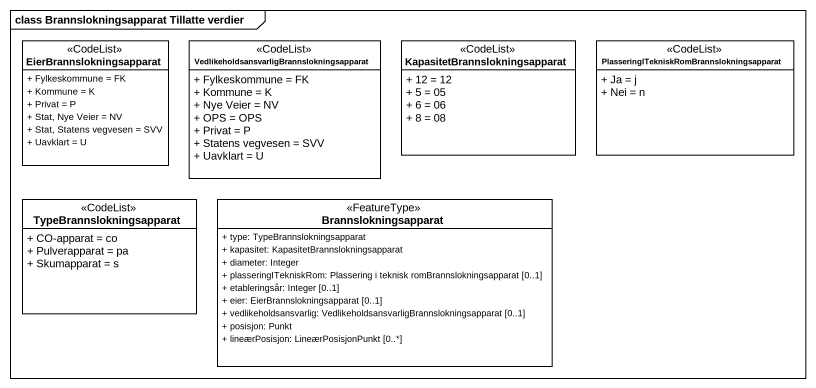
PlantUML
@startuml
mainframe class Brannslokningsapparat Tillatte verdier
hide circle
hide empty members
skinparam classAttributeIconSize 0
class EierBrannslokningsapparat <<CodeList>> {
  + Fylkeskommune = FK
  + Kommune = K
  + Privat = P
  + Stat, Nye Veier = NV
  + Stat, Statens vegvesen = SVV
  + Uavklart = U
}
class "VedlikeholdsansvarligBrannslokningsapparat" as VedlikeholdsansvarligBrannsl <<CodeList>> {
  + Fylkeskommune = FK
  + Kommune = K
  + Nye Veier = NV
  + OPS = OPS
  + Privat = P
  + Statens vegvesen = SVV
  + Uavklart = U
}
class "KapasitetBrannslokningsapparat" as KapasitetBrannslokningsappar <<CodeList>> {
  + 12 = 12
  + 5 = 05
  + 6 = 06
  + 8 = 08
}
class "PlasseringITekniskRomBrannslokningsapparat" as PlasseringITekniskRomBrannsl <<CodeList>> {
  + Ja = j
  + Nei = n
}
class TypeBrannslokningsapparat <<CodeList>> {
  + CO-apparat = co
  + Pulverapparat = pa
  + Skumapparat = s
}
class Brannslokningsapparat <<FeatureType>> {
  + type: TypeBrannslokningsapparat
  + kapasitet: KapasitetBrannslokningsapparat
  + diameter: Integer
  + plasseringITekniskRom: Plassering i teknisk romBrannslokningsapparat [0..1]
  + etableringsår: Integer [0..1]
  + eier: EierBrannslokningsapparat [0..1]
  + vedlikeholdsansvarlig: VedlikeholdsansvarligBrannslokningsapparat [0..1]
  + posisjon: Punkt
  + lineærPosisjon: LineærPosisjonPunkt [0..*]
}
@enduml
